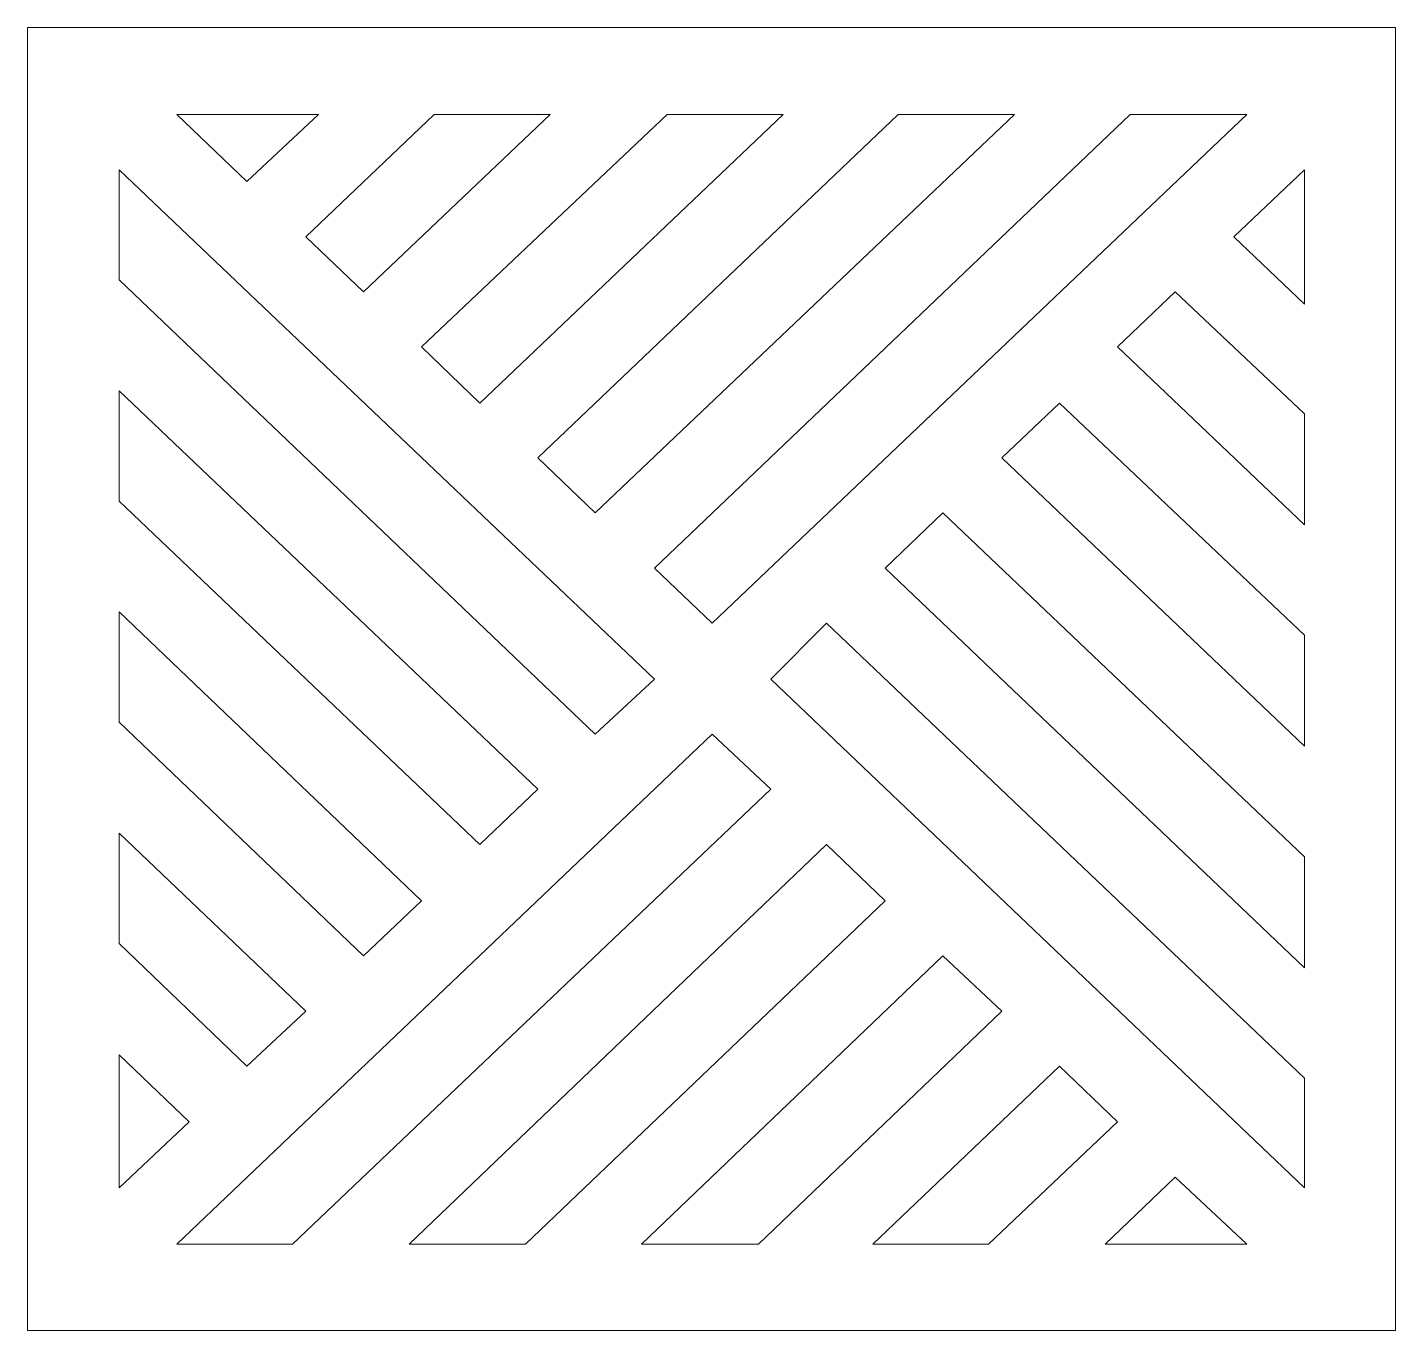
# Model space of a CAD drawing. Header units: centimetres. Extents: x -17.12 to -9.52, y 1.76 to 9.
import ezdxf

# ---------------------------------------------------------------- set-up
doc = ezdxf.new("R2010")
doc.units = ezdxf.units.CM
doc.header["$MEASUREMENT"] = 0
doc.layers.add('layer 1', color=7, linetype='Continuous')

msp = doc.modelspace()

# ---------------------------------------------------------------- linework, layer by layer
at = {"layer": 'layer 1', "color": 250, "lineweight": 9}
for points, knots in [([(-9.52402, 9.00076), (-9.52402, 9.00076), (-9.52402, 1.76482), (-9.52402, 1.76482), (-9.52402, 1.76482), (-9.52402, 1.76482), (-17.12208, 1.76482), (-17.12208, 1.76482), (-17.12208, 1.76482), (-17.12208, 1.76482), (-17.12208, 9.00076), (-17.12208, 9.00076), (-17.12208, 9.00076), (-17.12208, 9.00076), (-9.52402, 9.00076), (-9.52402, 9.00076)], [0, 0, 0, 0, 0.2, 0.2, 0.2, 0.2, 0.4, 0.4, 0.4, 0.4, 0.6, 0.6, 0.6, 0.6, 1, 1, 1, 1]), ([(-16.29248, 8.51683), (-16.29248, 8.51683), (-15.50568, 8.51683), (-15.50568, 8.51683), (-15.50568, 8.51683), (-15.50568, 8.51683), (-15.90402, 8.14482), (-15.90402, 8.14482), (-15.90402, 8.14482), (-15.90402, 8.14482), (-16.29248, 8.51683), (-16.29248, 8.51683)], [0, 0, 0, 0, 0.25, 0.25, 0.25, 0.25, 0.5, 0.5, 0.5, 0.5, 1, 1, 1, 1]), ([(-14.21849, 8.51683), (-14.21849, 8.51683), (-14.86373, 8.51683), (-14.86373, 8.51683), (-14.86373, 8.51683), (-14.86373, 8.51683), (-15.57482, 7.83866), (-15.57482, 7.83866), (-15.57482, 7.83866), (-15.57482, 7.83866), (-15.25549, 7.5325), (-15.25549, 7.5325), (-15.25549, 7.5325), (-15.25549, 7.5325), (-14.21849, 8.51683), (-14.21849, 8.51683)], [0, 0, 0, 0, 0.2, 0.2, 0.2, 0.2, 0.4, 0.4, 0.4, 0.4, 0.6, 0.6, 0.6, 0.6, 1, 1, 1, 1]), ([(-12.92471, 8.51683), (-12.92471, 8.51683), (-13.56995, 8.51683), (-13.56995, 8.51683), (-13.56995, 8.51683), (-13.56995, 8.51683), (-14.93286, 7.22634), (-14.93286, 7.22634), (-14.93286, 7.22634), (-14.93286, 7.22634), (-14.61024, 6.9136), (-14.61024, 6.9136), (-14.61024, 6.9136), (-14.61024, 6.9136), (-12.92471, 8.51683), (-12.92471, 8.51683)], [0, 0, 0, 0, 0.2, 0.2, 0.2, 0.2, 0.4, 0.4, 0.4, 0.4, 0.6, 0.6, 0.6, 0.6, 1, 1, 1, 1]), ([(-11.64081, 8.51683), (-11.64081, 8.51683), (-12.28605, 8.51683), (-12.28605, 8.51683), (-12.28605, 8.51683), (-12.28605, 8.51683), (-14.28762, 6.61073), (-14.28762, 6.61073), (-14.28762, 6.61073), (-14.28762, 6.61073), (-13.96829, 6.30457), (-13.96829, 6.30457), (-13.96829, 6.30457), (-13.96829, 6.30457), (-11.64081, 8.51683), (-11.64081, 8.51683)], [0, 0, 0, 0, 0.2, 0.2, 0.2, 0.2, 0.4, 0.4, 0.4, 0.4, 0.6, 0.6, 0.6, 0.6, 1, 1, 1, 1]), ([(-10.99886, 8.51683), (-10.99886, 8.51683), (-10.35033, 8.51683), (-10.35033, 8.51683), (-10.35033, 8.51683), (-10.35033, 8.51683), (-13.31976, 5.69224), (-13.31976, 5.69224), (-13.31976, 5.69224), (-13.31976, 5.69224), (-13.63909, 5.99841), (-13.63909, 5.99841), (-13.63909, 5.99841), (-13.63909, 5.99841), (-10.99886, 8.51683), (-10.99886, 8.51683)], [0, 0, 0, 0, 0.2, 0.2, 0.2, 0.2, 0.4, 0.4, 0.4, 0.4, 0.6, 0.6, 0.6, 0.6, 1, 1, 1, 1]), ([(-16.61181, 8.21067), (-16.61181, 8.21067), (-16.61181, 7.59834), (-16.61181, 7.59834), (-16.61181, 7.59834), (-16.61181, 7.59834), (-13.96829, 5.07663), (-13.96829, 5.07663), (-13.96829, 5.07663), (-13.96829, 5.07663), (-13.63909, 5.38279), (-13.63909, 5.38279), (-13.63909, 5.38279), (-13.63909, 5.38279), (-16.61181, 8.21067), (-16.61181, 8.21067)], [0, 0, 0, 0, 0.2, 0.2, 0.2, 0.2, 0.4, 0.4, 0.4, 0.4, 0.6, 0.6, 0.6, 0.6, 1, 1, 1, 1]), ([(-10.42275, 7.83866), (-10.42275, 7.83866), (-10.031, 8.21067), (-10.031, 8.21067), (-10.031, 8.21067), (-10.031, 8.21067), (-10.031, 7.46337), (-10.031, 7.46337), (-10.031, 7.46337), (-10.031, 7.46337), (-10.42275, 7.83866), (-10.42275, 7.83866)], [0, 0, 0, 0, 0.25, 0.25, 0.25, 0.25, 0.5, 0.5, 0.5, 0.5, 1, 1, 1, 1]), ([(-11.06799, 7.22634), (-11.06799, 7.22634), (-10.74866, 7.5325), (-10.74866, 7.5325), (-10.74866, 7.5325), (-10.74866, 7.5325), (-10.031, 6.85434), (-10.031, 6.85434), (-10.031, 6.85434), (-10.031, 6.85434), (-10.031, 6.23873), (-10.031, 6.23873), (-10.031, 6.23873), (-10.031, 6.23873), (-11.06799, 7.22634), (-11.06799, 7.22634)], [0, 0, 0, 0, 0.2, 0.2, 0.2, 0.2, 0.4, 0.4, 0.4, 0.4, 0.6, 0.6, 0.6, 0.6, 1, 1, 1, 1]), ([(-16.61181, 6.37041), (-16.61181, 6.37041), (-16.61181, 6.98273), (-16.61181, 6.98273), (-16.61181, 6.98273), (-16.61181, 6.98273), (-14.28762, 4.77047), (-14.28762, 4.77047), (-14.28762, 4.77047), (-14.28762, 4.77047), (-14.61024, 4.46431), (-14.61024, 4.46431), (-14.61024, 4.46431), (-14.61024, 4.46431), (-16.61181, 6.37041), (-16.61181, 6.37041)], [0, 0, 0, 0, 0.2, 0.2, 0.2, 0.2, 0.4, 0.4, 0.4, 0.4, 0.6, 0.6, 0.6, 0.6, 1, 1, 1, 1]), ([(-11.70994, 6.61073), (-11.70994, 6.61073), (-10.031, 5.01079), (-10.031, 5.01079), (-10.031, 5.01079), (-10.031, 5.01079), (-10.031, 5.6264), (-10.031, 5.6264), (-10.031, 5.6264), (-10.031, 5.6264), (-11.39061, 6.9136), (-11.39061, 6.9136), (-11.39061, 6.9136), (-11.39061, 6.9136), (-11.70994, 6.61073), (-11.70994, 6.61073)], [0, 0, 0, 0, 0.2, 0.2, 0.2, 0.2, 0.4, 0.4, 0.4, 0.4, 0.6, 0.6, 0.6, 0.6, 1, 1, 1, 1]), ([(-12.03915, 6.30457), (-12.03915, 6.30457), (-12.35848, 5.99841), (-12.35848, 5.99841), (-12.35848, 5.99841), (-12.35848, 5.99841), (-10.031, 3.77956), (-10.031, 3.77956), (-10.031, 3.77956), (-10.031, 3.77956), (-10.031, 4.39517), (-10.031, 4.39517), (-10.031, 4.39517), (-10.031, 4.39517), (-12.03915, 6.30457), (-12.03915, 6.30457)], [0, 0, 0, 0, 0.2, 0.2, 0.2, 0.2, 0.4, 0.4, 0.4, 0.4, 0.6, 0.6, 0.6, 0.6, 1, 1, 1, 1]), ([(-16.61181, 5.14247), (-16.61181, 5.14247), (-16.61181, 5.75479), (-16.61181, 5.75479), (-16.61181, 5.75479), (-16.61181, 5.75479), (-14.93286, 4.15156), (-14.93286, 4.15156), (-14.93286, 4.15156), (-14.93286, 4.15156), (-15.25549, 3.8454), (-15.25549, 3.8454), (-15.25549, 3.8454), (-15.25549, 3.8454), (-16.61181, 5.14247), (-16.61181, 5.14247)], [0, 0, 0, 0, 0.2, 0.2, 0.2, 0.2, 0.4, 0.4, 0.4, 0.4, 0.6, 0.6, 0.6, 0.6, 1, 1, 1, 1]), ([(-10.031, 3.16724), (-10.031, 3.16724), (-10.031, 2.55821), (-10.031, 2.55821), (-10.031, 2.55821), (-10.031, 2.55821), (-12.99385, 5.38279), (-12.99385, 5.38279), (-12.99385, 5.38279), (-12.99385, 5.38279), (-12.68439, 5.69224), (-12.68439, 5.69224), (-12.68439, 5.69224), (-12.68439, 5.69224), (-10.031, 3.16724), (-10.031, 3.16724)], [0, 0, 0, 0, 0.2, 0.2, 0.2, 0.2, 0.4, 0.4, 0.4, 0.4, 0.6, 0.6, 0.6, 0.6, 1, 1, 1, 1]), ([(-13.31976, 5.07663), (-13.31976, 5.07663), (-16.29248, 2.24546), (-16.29248, 2.24546), (-16.29248, 2.24546), (-16.29248, 2.24546), (-15.65053, 2.24546), (-15.65053, 2.24546), (-15.65053, 2.24546), (-15.65053, 2.24546), (-12.99385, 4.77047), (-12.99385, 4.77047), (-12.99385, 4.77047), (-12.99385, 4.77047), (-13.31976, 5.07663), (-13.31976, 5.07663)], [0, 0, 0, 0, 0.2, 0.2, 0.2, 0.2, 0.4, 0.4, 0.4, 0.4, 0.6, 0.6, 0.6, 0.6, 1, 1, 1, 1]), ([(-16.61181, 3.91454), (-16.61181, 3.91454), (-16.61181, 4.52686), (-16.61181, 4.52686), (-16.61181, 4.52686), (-16.61181, 4.52686), (-15.57482, 3.53924), (-15.57482, 3.53924), (-15.57482, 3.53924), (-15.57482, 3.53924), (-15.90402, 3.23308), (-15.90402, 3.23308), (-15.90402, 3.23308), (-15.90402, 3.23308), (-16.61181, 3.91454), (-16.61181, 3.91454)], [0, 0, 0, 0, 0.2, 0.2, 0.2, 0.2, 0.4, 0.4, 0.4, 0.4, 0.6, 0.6, 0.6, 0.6, 1, 1, 1, 1]), ([(-12.68439, 4.46431), (-12.68439, 4.46431), (-12.35848, 4.15156), (-12.35848, 4.15156), (-12.35848, 4.15156), (-12.35848, 4.15156), (-14.35676, 2.24546), (-14.35676, 2.24546), (-14.35676, 2.24546), (-14.35676, 2.24546), (-15.002, 2.24546), (-15.002, 2.24546), (-15.002, 2.24546), (-15.002, 2.24546), (-12.68439, 4.46431), (-12.68439, 4.46431)], [0, 0, 0, 0, 0.2, 0.2, 0.2, 0.2, 0.4, 0.4, 0.4, 0.4, 0.6, 0.6, 0.6, 0.6, 1, 1, 1, 1]), ([(-12.03915, 3.8454), (-12.03915, 3.8454), (-11.70994, 3.53924), (-11.70994, 3.53924), (-11.70994, 3.53924), (-11.70994, 3.53924), (-13.06298, 2.24546), (-13.06298, 2.24546), (-13.06298, 2.24546), (-13.06298, 2.24546), (-13.71151, 2.24546), (-13.71151, 2.24546), (-13.71151, 2.24546), (-13.71151, 2.24546), (-12.03915, 3.8454), (-12.03915, 3.8454)], [0, 0, 0, 0, 0.2, 0.2, 0.2, 0.2, 0.4, 0.4, 0.4, 0.4, 0.6, 0.6, 0.6, 0.6, 1, 1, 1, 1]), ([(-16.61181, 3.29563), (-16.61181, 3.29563), (-16.61181, 2.55821), (-16.61181, 2.55821), (-16.61181, 2.55821), (-16.61181, 2.55821), (-16.22335, 2.92363), (-16.22335, 2.92363), (-16.22335, 2.92363), (-16.22335, 2.92363), (-16.61181, 3.29563), (-16.61181, 3.29563)], [0, 0, 0, 0, 0.25, 0.25, 0.25, 0.25, 0.5, 0.5, 0.5, 0.5, 1, 1, 1, 1]), ([(-11.39061, 3.23308), (-11.39061, 3.23308), (-11.06799, 2.92363), (-11.06799, 2.92363), (-11.06799, 2.92363), (-11.06799, 2.92363), (-11.78566, 2.24546), (-11.78566, 2.24546), (-11.78566, 2.24546), (-11.78566, 2.24546), (-12.42761, 2.24546), (-12.42761, 2.24546), (-12.42761, 2.24546), (-12.42761, 2.24546), (-11.39061, 3.23308), (-11.39061, 3.23308)], [0, 0, 0, 0, 0.2, 0.2, 0.2, 0.2, 0.4, 0.4, 0.4, 0.4, 0.6, 0.6, 0.6, 0.6, 1, 1, 1, 1]), ([(-10.35033, 2.24546), (-10.35033, 2.24546), (-10.74866, 2.61747), (-10.74866, 2.61747), (-10.74866, 2.61747), (-10.74866, 2.61747), (-11.13713, 2.24546), (-11.13713, 2.24546), (-11.13713, 2.24546), (-11.13713, 2.24546), (-10.35033, 2.24546), (-10.35033, 2.24546)], [0, 0, 0, 0, 0.25, 0.25, 0.25, 0.25, 0.5, 0.5, 0.5, 0.5, 1, 1, 1, 1])]:
    msp.add_open_spline(points, degree=3, knots=knots, dxfattribs=at)

doc.saveas('drawing.dxf')
